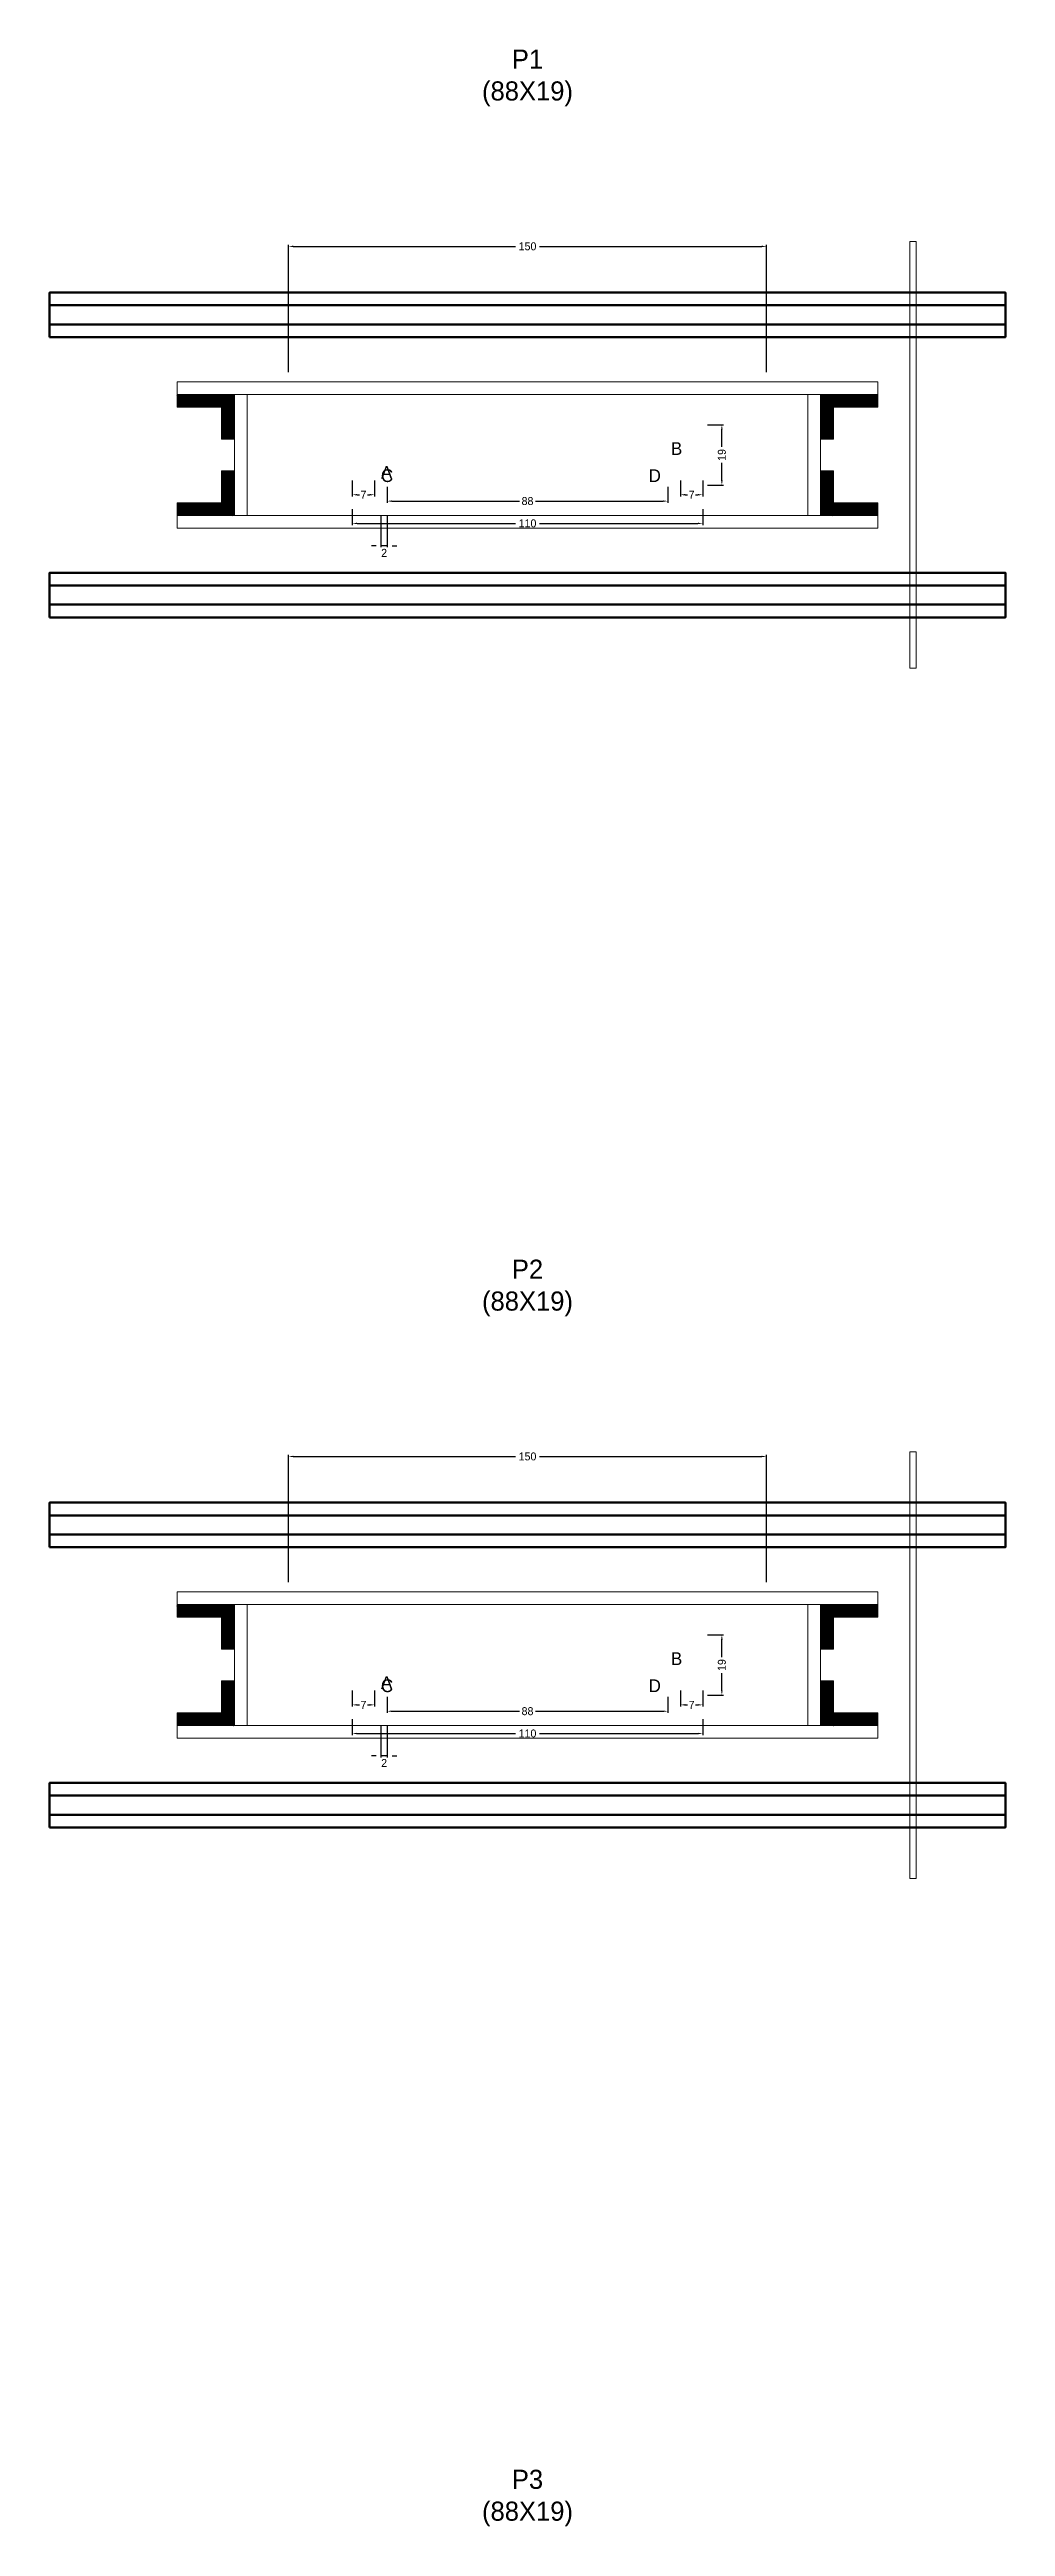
# Model space of a CAD drawing. Header units: centimetres. Extents: x -7000 to 4307, y -13306 to 295.
# Drawn here: x -150 to 150, y -510 to 267 of the extents above; entities that cross this region are included whole.
import ezdxf

# ---------------------------------------------------------------- set-up
doc = ezdxf.new("R2010")
doc.units = ezdxf.units.CM
for name, color, linetype in [('COTA', 241, 'Continuous'), ('GRAVATA', 224, 'Continuous'), ('Hachura', 251, 'Continuous'), ('NOMENCLATURA', 7, 'Continuous'), ('SARRAFO', 251, 'Continuous')]:
    doc.layers.add(name, color=color, linetype=linetype)
doc.dimstyles.new('cotax2', dxfattribs={"dimtxt": 2.5, "dimasz": 1.5, "dimexe": 0.5, "dimexo": 0.5, "dimgap": 0.5, "dimtad": 1, "dimcen": 2.5, "dimazin": 3, "dimtfac": 1, "dimtmove": 0, "dimatfit": 3})

# ---------------------------------------------------------------- blocks, each defined once
blk = doc.blocks.new('_CLOSEDFILLED')
at = {"color": 0, "linetype": 'BYBLOCK'}
blk.add_solid([(-1, 0.16), (0, 0), (-1, -0.16)], dxfattribs=at)
blk = doc.blocks.new('*D14')
for p, q in [((-55, 123), (-55, 118)), ((-53.5, 118.5), (-3.75, 118.5)), ((3.75, 118.5), (53.5, 118.5)), ((55, 123), (55, 118))]:
    blk.add_line(p, q)
at = {"layer": 'Defpoints'}
for p in [(-55, 123.5), (-55, 118.5), (55, 123.5)]:
    blk.add_point(p, dxfattribs=at)
at = {"layer": 'COTA', "xscale": 1.5, "yscale": 1.5, "rotation": 180}
blk.add_blockref('_CLOSEDFILLED', (-55, 118.5), dxfattribs=at)
at = {"layer": 'COTA', "xscale": 1.5, "yscale": 1.5}
blk.add_blockref('_CLOSEDFILLED', (55, 118.5), dxfattribs=at)
at = {"layer": 'COTA', "insert": (0, 118.5), "char_height": 2.5, "attachment_point": 5}
blk.add_mtext('110', dxfattribs=at)
blk = doc.blocks.new('*D15')
for p, q in [((-44, 130), (-44, 125)), ((-42.5, 125.5), (-2.5, 125.5)), ((2.5, 125.5), (42.5, 125.5)), ((44, 130), (44, 125))]:
    blk.add_line(p, q)
at = {"layer": 'Defpoints'}
for p in [(-44, 130.5), (-44, 125.5), (44, 130.5)]:
    blk.add_point(p, dxfattribs=at)
at = {"layer": 'COTA', "xscale": 1.5, "yscale": 1.5, "rotation": 180}
blk.add_blockref('_CLOSEDFILLED', (-44, 125.5), dxfattribs=at)
at = {"layer": 'COTA', "xscale": 1.5, "yscale": 1.5}
blk.add_blockref('_CLOSEDFILLED', (44, 125.5), dxfattribs=at)
at = {"layer": 'COTA', "insert": (0, 125.5), "char_height": 2.5, "attachment_point": 5}
blk.add_mtext('88', dxfattribs=at)
blk = doc.blocks.new('*D16')
for p, q in [((56.5, 149.5), (61.5, 149.5)), ((61, 142.5), (61, 148)), ((61, 132), (61, 137.5)), ((56.5, 130.5), (61.5, 130.5))]:
    blk.add_line(p, q)
at = {"layer": 'Defpoints'}
for p in [(56, 149.5), (56, 130.5), (61, 130.5)]:
    blk.add_point(p, dxfattribs=at)
at = {"layer": 'COTA', "xscale": 1.5, "yscale": 1.5}
for p, rotation in [((61, 149.5), 90), ((61, 130.5), 270)]:
    blk.add_blockref('_CLOSEDFILLED', p, dxfattribs=dict(at, rotation=rotation))
at = {"layer": 'COTA', "insert": (61, 140), "char_height": 2.5, "attachment_point": 5, "rotation": 90}
blk.add_mtext('19', dxfattribs=at)
blk = doc.blocks.new('*D17')
for p, q in [((-55, 132), (-55, 127)), ((-53.5, 127.5), (-52.75, 127.5)), ((-50.25, 127.5), (-49.5, 127.5)), ((-48, 132), (-48, 127))]:
    blk.add_line(p, q)
at = {"layer": 'Defpoints'}
for p in [(-55, 132.5), (-48, 132.5), (-55, 127.5)]:
    blk.add_point(p, dxfattribs=at)
at = {"layer": 'COTA', "xscale": 1.5, "yscale": 1.5, "rotation": 180}
blk.add_blockref('_CLOSEDFILLED', (-55, 127.5), dxfattribs=at)
at = {"layer": 'COTA', "xscale": 1.5, "yscale": 1.5}
blk.add_blockref('_CLOSEDFILLED', (-48, 127.5), dxfattribs=at)
at = {"layer": 'COTA', "insert": (-51.5, 127.5), "char_height": 2.5, "attachment_point": 5}
blk.add_mtext('7', dxfattribs=at)
blk = doc.blocks.new('*D18')
for p, q in [((48, 132), (48, 127)), ((49.5, 127.5), (50.25, 127.5)), ((52.75, 127.5), (53.5, 127.5)), ((55, 132), (55, 127))]:
    blk.add_line(p, q)
at = {"layer": 'Defpoints'}
for p in [(48, 132.5), (55, 132.5), (48, 127.5)]:
    blk.add_point(p, dxfattribs=at)
at = {"layer": 'COTA', "xscale": 1.5, "yscale": 1.5, "rotation": 180}
blk.add_blockref('_CLOSEDFILLED', (48, 127.5), dxfattribs=at)
at = {"layer": 'COTA', "xscale": 1.5, "yscale": 1.5}
blk.add_blockref('_CLOSEDFILLED', (55, 127.5), dxfattribs=at)
at = {"layer": 'COTA', "insert": (51.5, 127.5), "char_height": 2.5, "attachment_point": 5}
blk.add_mtext('7', dxfattribs=at)
blk = doc.blocks.new('*D19')
for p, q in [((-75, 166), (-75, 206)), ((-73.5, 205.5), (-3.75, 205.5)), ((3.75, 205.5), (73.5, 205.5)), ((75, 166), (75, 206))]:
    blk.add_line(p, q)
at = {"layer": 'Defpoints'}
for p in [(-75, 205.5), (-75, 165.5), (75, 165.5)]:
    blk.add_point(p, dxfattribs=at)
at = {"layer": 'COTA', "xscale": 1.5, "yscale": 1.5, "rotation": 180}
blk.add_blockref('_CLOSEDFILLED', (-75, 205.5), dxfattribs=at)
at = {"layer": 'COTA', "xscale": 1.5, "yscale": 1.5}
blk.add_blockref('_CLOSEDFILLED', (75, 205.5), dxfattribs=at)
at = {"layer": 'COTA', "insert": (0, 205.5), "char_height": 2.5, "attachment_point": 5}
blk.add_mtext('150', dxfattribs=at)
blk = doc.blocks.new('*D48')
for p, q in [((-55, -257), (-55, -262)), ((-53.5, -261.5), (-3.75, -261.5)), ((3.75, -261.5), (53.5, -261.5)), ((55, -257), (55, -262))]:
    blk.add_line(p, q)
at = {"layer": 'Defpoints'}
for p in [(-55, -256.5), (55, -256.5), (-55, -261.5)]:
    blk.add_point(p, dxfattribs=at)
at = {"layer": 'COTA', "xscale": 1.5, "yscale": 1.5, "rotation": 180}
blk.add_blockref('_CLOSEDFILLED', (-55, -261.5), dxfattribs=at)
at = {"layer": 'COTA', "xscale": 1.5, "yscale": 1.5}
blk.add_blockref('_CLOSEDFILLED', (55, -261.5), dxfattribs=at)
at = {"layer": 'COTA', "insert": (0, -261.5), "char_height": 2.5, "attachment_point": 5}
blk.add_mtext('110', dxfattribs=at)
blk = doc.blocks.new('*D49')
for p, q in [((-44, -250), (-44, -255)), ((-42.5, -254.5), (-2.5, -254.5)), ((2.5, -254.5), (42.5, -254.5)), ((44, -250), (44, -255))]:
    blk.add_line(p, q)
at = {"layer": 'Defpoints'}
for p in [(-44, -249.5), (-44, -254.5), (44, -249.5)]:
    blk.add_point(p, dxfattribs=at)
at = {"layer": 'COTA', "xscale": 1.5, "yscale": 1.5, "rotation": 180}
blk.add_blockref('_CLOSEDFILLED', (-44, -254.5), dxfattribs=at)
at = {"layer": 'COTA', "xscale": 1.5, "yscale": 1.5}
blk.add_blockref('_CLOSEDFILLED', (44, -254.5), dxfattribs=at)
at = {"layer": 'COTA', "insert": (0, -254.5), "char_height": 2.5, "attachment_point": 5}
blk.add_mtext('88', dxfattribs=at)
blk = doc.blocks.new('*D50')
for p, q in [((56.5, -230.5), (61.5, -230.5)), ((61, -237.5), (61, -232)), ((61, -248), (61, -242.5)), ((56.5, -249.5), (61.5, -249.5))]:
    blk.add_line(p, q)
at = {"layer": 'Defpoints'}
for p in [(56, -230.5), (56, -249.5), (61, -249.5)]:
    blk.add_point(p, dxfattribs=at)
at = {"layer": 'COTA', "xscale": 1.5, "yscale": 1.5}
for p, rotation in [((61, -230.5), 90), ((61, -249.5), 270)]:
    blk.add_blockref('_CLOSEDFILLED', p, dxfattribs=dict(at, rotation=rotation))
at = {"layer": 'COTA', "insert": (61, -240), "char_height": 2.5, "attachment_point": 5, "rotation": 90}
blk.add_mtext('19', dxfattribs=at)
blk = doc.blocks.new('*D51')
for p, q in [((-55, -248), (-55, -253)), ((-48, -248), (-48, -253)), ((-53.5, -252.5), (-52.75, -252.5)), ((-50.25, -252.5), (-49.5, -252.5))]:
    blk.add_line(p, q)
at = {"layer": 'Defpoints'}
for p in [(-55, -247.5), (-48, -247.5), (-55, -252.5)]:
    blk.add_point(p, dxfattribs=at)
at = {"layer": 'COTA', "xscale": 1.5, "yscale": 1.5, "rotation": 180}
blk.add_blockref('_CLOSEDFILLED', (-55, -252.5), dxfattribs=at)
at = {"layer": 'COTA', "xscale": 1.5, "yscale": 1.5}
blk.add_blockref('_CLOSEDFILLED', (-48, -252.5), dxfattribs=at)
at = {"layer": 'COTA', "insert": (-51.5, -252.5), "char_height": 2.5, "attachment_point": 5}
blk.add_mtext('7', dxfattribs=at)
blk = doc.blocks.new('*D52')
for p, q in [((48, -248), (48, -253)), ((55, -248), (55, -253)), ((49.5, -252.5), (50.25, -252.5)), ((52.75, -252.5), (53.5, -252.5))]:
    blk.add_line(p, q)
at = {"layer": 'Defpoints'}
for p in [(48, -247.5), (55, -247.5), (48, -252.5)]:
    blk.add_point(p, dxfattribs=at)
at = {"layer": 'COTA', "xscale": 1.5, "yscale": 1.5, "rotation": 180}
blk.add_blockref('_CLOSEDFILLED', (48, -252.5), dxfattribs=at)
at = {"layer": 'COTA', "xscale": 1.5, "yscale": 1.5}
blk.add_blockref('_CLOSEDFILLED', (55, -252.5), dxfattribs=at)
at = {"layer": 'COTA', "insert": (51.5, -252.5), "char_height": 2.5, "attachment_point": 5}
blk.add_mtext('7', dxfattribs=at)
blk = doc.blocks.new('*D53')
for p, q in [((-75, -214), (-75, -174)), ((-73.5, -174.5), (-3.75, -174.5)), ((3.75, -174.5), (73.5, -174.5)), ((75, -214), (75, -174))]:
    blk.add_line(p, q)
at = {"layer": 'Defpoints'}
for p in [(-75, -174.5), (-75, -214.5), (75, -214.5)]:
    blk.add_point(p, dxfattribs=at)
at = {"layer": 'COTA', "xscale": 1.5, "yscale": 1.5, "rotation": 180}
blk.add_blockref('_CLOSEDFILLED', (-75, -174.5), dxfattribs=at)
at = {"layer": 'COTA', "xscale": 1.5, "yscale": 1.5}
blk.add_blockref('_CLOSEDFILLED', (75, -174.5), dxfattribs=at)
at = {"layer": 'COTA', "insert": (0, -174.5), "char_height": 2.5, "attachment_point": 5}
blk.add_mtext('150', dxfattribs=at)

msp = doc.modelspace()

# ---------------------------------------------------------------- hatches: boundary and pattern name
at = {"layer": 'SARRAFO'}
h = msp.add_hatch(dxfattribs=at)
h.set_pattern_fill('SOLID', scale=2)
h.paths.add_polyline_path([(-110, 155), (-96, 155), (-96, 159), (-110, 159)])
h = msp.add_hatch(dxfattribs=at)
h.set_pattern_fill('SOLID', scale=2)
h.paths.add_polyline_path([(-96, 145), (-92, 145), (-92, 159), (-96, 159)])
h = msp.add_hatch(dxfattribs=at)
h.set_pattern_fill('SOLID', scale=2)
h.paths.add_polyline_path([(92, 145), (96, 145), (96, 159), (92, 159)])
h = msp.add_hatch(dxfattribs=at)
h.set_pattern_fill('SOLID', scale=2)
h.paths.add_polyline_path([(96, 155), (110, 155), (110, 159), (96, 159)])
h = msp.add_hatch(dxfattribs=at)
h.set_pattern_fill('SOLID', scale=2)
h.paths.add_polyline_path([(-96, 121), (-92, 121), (-92, 135), (-96, 135)])
h = msp.add_hatch(dxfattribs=at)
h.set_pattern_fill('SOLID', scale=2)
h.paths.add_polyline_path([(92, 121), (96, 121), (96, 135), (92, 135)])
h = msp.add_hatch(dxfattribs=at)
h.set_pattern_fill('SOLID', scale=2)
h.paths.add_polyline_path([(-110, 121), (-96, 121), (-96, 125), (-110, 125)])
h = msp.add_hatch(dxfattribs=at)
h.set_pattern_fill('SOLID', scale=2)
h.paths.add_polyline_path([(96, 121), (110, 121), (110, 125), (96, 125)])
h = msp.add_hatch(dxfattribs=at)
h.set_pattern_fill('SOLID', scale=2)
h.paths.add_polyline_path([(-110, -225), (-96, -225), (-96, -221), (-110, -221)])
h = msp.add_hatch(dxfattribs=at)
h.set_pattern_fill('SOLID', scale=2)
h.paths.add_polyline_path([(-96, -235), (-92, -235), (-92, -221), (-96, -221)])
h = msp.add_hatch(dxfattribs=at)
h.set_pattern_fill('SOLID', scale=2)
h.paths.add_polyline_path([(92, -235), (96, -235), (96, -221), (92, -221)])
h = msp.add_hatch(dxfattribs=at)
h.set_pattern_fill('SOLID', scale=2)
h.paths.add_polyline_path([(96, -225), (110, -225), (110, -221), (96, -221)])
h = msp.add_hatch(dxfattribs=at)
h.set_pattern_fill('SOLID', scale=2)
h.paths.add_polyline_path([(-96, -259), (-92, -259), (-92, -245), (-96, -245)])
h = msp.add_hatch(dxfattribs=at)
h.set_pattern_fill('SOLID', scale=2)
h.paths.add_polyline_path([(92, -259), (96, -259), (96, -245), (92, -245)])
h = msp.add_hatch(dxfattribs=at)
h.set_pattern_fill('SOLID', scale=2)
h.paths.add_polyline_path([(-110, -259), (-96, -259), (-96, -255), (-110, -255)])
h = msp.add_hatch(dxfattribs=at)
h.set_pattern_fill('SOLID', scale=2)
h.paths.add_polyline_path([(96, -259), (110, -259), (110, -255), (96, -255)])

# ---------------------------------------------------------------- linework, layer by layer
at = {"layer": 'GRAVATA', "lineweight": 50}
for points in [[(-150, 177), (150, 177), (150, 191), (-150, 191)], [(-150, 181), (150, 181), (150, 187), (-150, 187)], [(-150, 89), (150, 89), (150, 103), (-150, 103)], [(-150, 93), (150, 93), (150, 99), (-150, 99)], [(-150, -203), (150, -203), (150, -189), (-150, -189)], [(-150, -199), (150, -199), (150, -193), (-150, -193)], [(-150, -291), (150, -291), (150, -277), (-150, -277)], [(-150, -287), (150, -287), (150, -281), (-150, -281)]]:
    msp.add_lwpolyline(points, close=True, dxfattribs=at)
at = {"layer": 'Hachura', "lineweight": 13}
for points in [[(120, 73), (122, 73), (122, 207), (120, 207)], [(120, -307), (122, -307), (122, -173), (120, -173)]]:
    msp.add_lwpolyline(points, close=True, dxfattribs=at)
at = {"layer": 'Hachura', "lineweight": 18}
for points in [[(-110, 159), (110, 159), (110, 163), (-110, 163)], [(-92, 121), (-88, 121), (-88, 159), (-92, 159)], [(88, 121), (92, 121), (92, 159), (88, 159)], [(-110, 117), (110, 117), (110, 121), (-110, 121)], [(-110, -221), (110, -221), (110, -217), (-110, -217)], [(-92, -259), (-88, -259), (-88, -221), (-92, -221)], [(88, -259), (92, -259), (92, -221), (88, -221)], [(-110, -263), (110, -263), (110, -259), (-110, -259)]]:
    msp.add_lwpolyline(points, close=True, dxfattribs=at)
at = {"layer": 'SARRAFO', "lineweight": 13}
for points in [[(-110, 155), (-96, 155), (-96, 159), (-110, 159)], [(-96, 145), (-92, 145), (-92, 159), (-96, 159)], [(92, 145), (96, 145), (96, 159), (92, 159)], [(96, 155), (110, 155), (110, 159), (96, 159)], [(-96, 121), (-92, 121), (-92, 135), (-96, 135)], [(92, 121), (96, 121), (96, 135), (92, 135)], [(-110, 121), (-96, 121), (-96, 125), (-110, 125)], [(96, 121), (110, 121), (110, 125), (96, 125)], [(-110, -225), (-96, -225), (-96, -221), (-110, -221)], [(-96, -235), (-92, -235), (-92, -221), (-96, -221)], [(92, -235), (96, -235), (96, -221), (92, -221)], [(96, -225), (110, -225), (110, -221), (96, -221)], [(-96, -259), (-92, -259), (-92, -245), (-96, -245)], [(92, -259), (96, -259), (96, -245), (92, -245)], [(-110, -259), (-96, -259), (-96, -255), (-110, -255)], [(96, -259), (110, -259), (110, -255), (96, -255)]]:
    msp.add_lwpolyline(points, close=True, dxfattribs=at)

# ---------------------------------------------------------------- texts
at = {"layer": 'NOMENCLATURA'}
for s, p in [('B', (45, 140)), ('A', (-46, 132.5)), ('C', (-46, 131.5)), ('D', (38, 131.5)), ('B', (45, -240)), ('A', (-46, -247.5)), ('C', (-46, -248.5)), ('D', (38, -248.5))]:
    msp.add_text(s, height=4, dxfattribs=at).set_placement(p)
at = {"layer": 'NOMENCLATURA', "char_height": 6, "attachment_point": 8}
for s, insert in [('P1\\P(88X19)', (0, 249.5)), ('P2\\P(88X19)', (0, -130.5)), ('P3\\P(88X19)', (0, -510.5))]:
    msp.add_mtext(s, dxfattribs=dict(at, insert=insert))

# ---------------------------------------------------------------- dimensions: what is measured, and where the dimension line sits
at = {"layer": 'COTA'}
for base, p1, p2, picture, middle in [((-75, 205.5), (-75, 165.5), (75, 165.5), '*D19', (0, 205.5)), ((-55, 127.5), (-55, 132.5), (-48, 132.5), '*D17', (-51.5, 127.5)), ((48, 127.5), (48, 132.5), (55, 132.5), '*D18', (51.5, 127.5)), ((-44, 125.5), (-44, 130.5), (44, 130.5), '*D15', (0, 125.5)), ((-55, 118.5), (-55, 123.5), (55, 123.5), '*D14', (0, 118.5)), ((-75, -174.5), (-75, -214.5), (75, -214.5), '*D53', (0, -174.5)), ((-55, -252.5), (-55, -247.5), (-48, -247.5), '*D51', (-51.5, -252.5)), ((48, -252.5), (48, -247.5), (55, -247.5), '*D52', (51.5, -252.5)), ((-55, -261.5), (-55, -256.5), (55, -256.5), '*D48', (0, -261.5)), ((-44, -254.5), (-44, -249.5), (44, -249.5), '*D49', (0, -254.5))]:
    dim = msp.add_linear_dim(base=base, p1=p1, p2=p2, dimstyle='cotax2', dxfattribs=at)
    dim.commit()
    dim.dimension.update_dxf_attribs({"geometry": picture, "text_midpoint": middle})
for base, p1, p2, picture, middle in [((61, 130.5), (56, 130.5), (56, 149.5), '*D16', (61, 140)), ((61, -249.5), (56, -249.5), (56, -230.5), '*D50', (61, -240))]:
    dim = msp.add_linear_dim(base=base, p1=p1, p2=p2, angle=90, dimstyle='cotax2', dxfattribs=at)
    dim.commit()
    dim.dimension.update_dxf_attribs({"geometry": picture, "text_midpoint": middle})
for base, p1, p2 in [((-44, 111.5), (-44, 121.5), (-46, 121.5)), ((-44, -268.5), (-44, -258.5), (-46, -258.5))]:
    msp.add_linear_dim(base=base, p1=p1, p2=p2, dimstyle='cotax2', dxfattribs=at).render()

doc.saveas('drawing.dxf')
